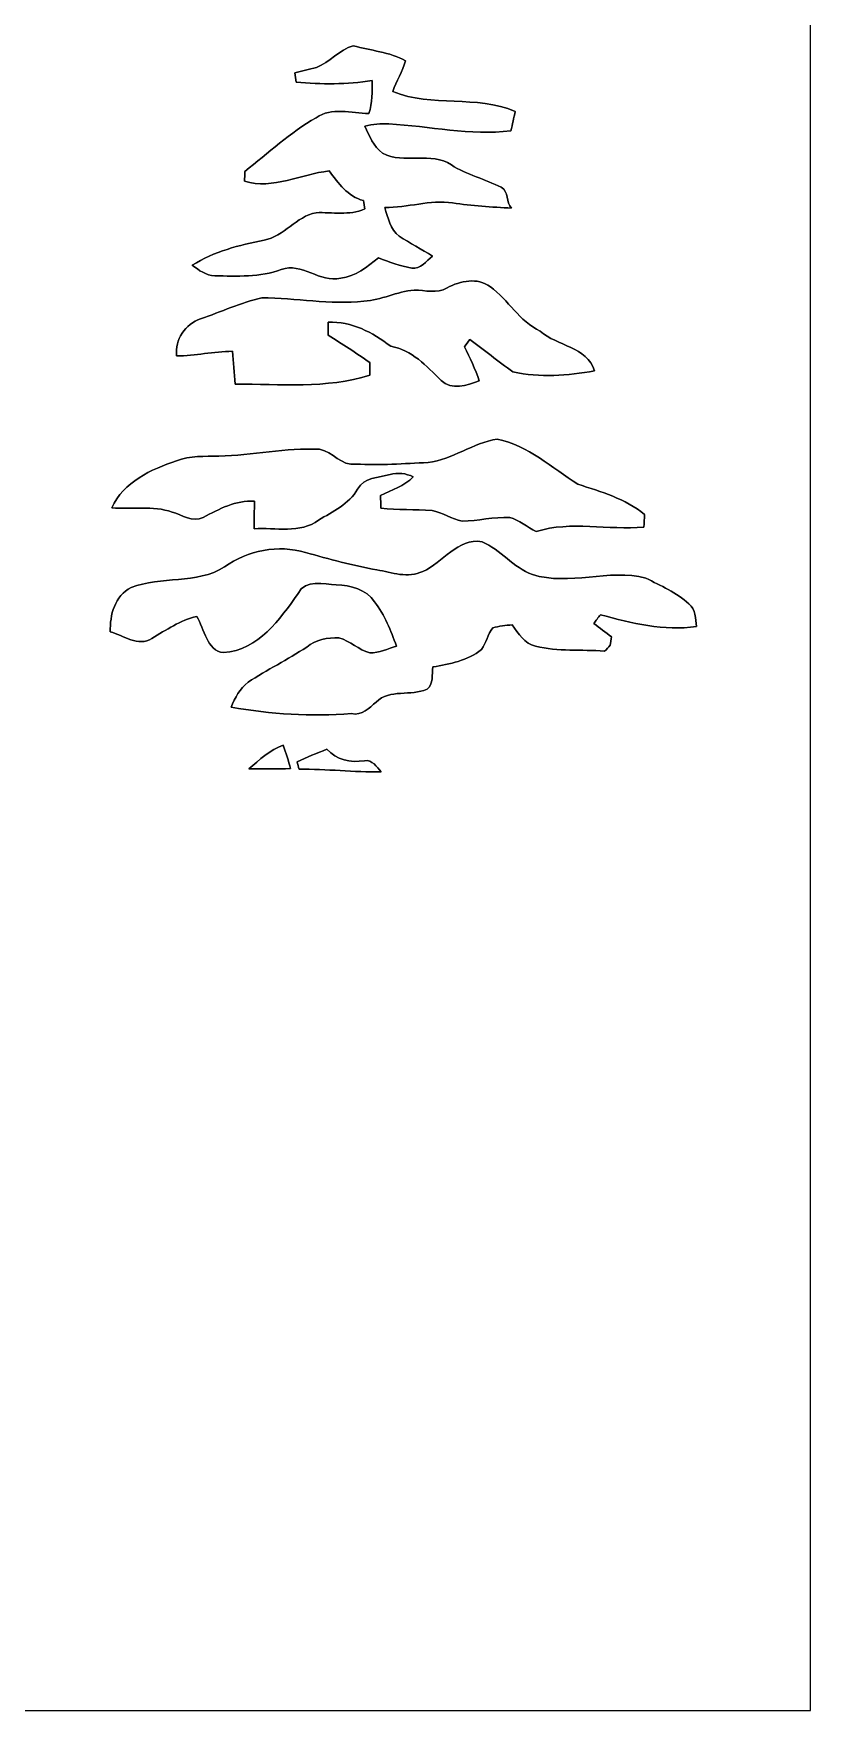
# Model space of a CAD drawing. Header units: centimetres. Extents: x -16.8 to 16.8, y -16.7 to 16.7.
# Drawn here: x 6.89 to 16.77, y -16.67 to 4.67 of the extents above; entities that cross this region are included whole.
import ezdxf

# ---------------------------------------------------------------- set-up
doc = ezdxf.new("R2010")
doc.units = ezdxf.units.CM
doc.header["$MEASUREMENT"] = 0
doc.layers.add('Layer 1', color=7, linetype='Continuous')

msp = doc.modelspace()

# ---------------------------------------------------------------- linework, layer by layer
at = {"layer": 'Layer 1', "color": 7}
for points, knots in [([(-16.77458, 16.66875), (-16.77458, 16.66875), (16.77458, 16.66875), (16.77458, 16.66875), (16.77458, 16.66875), (16.77458, 16.66875), (16.77458, -16.66875), (16.77458, -16.66875), (16.77458, -16.66875), (16.77458, -16.66875), (-16.77458, -16.66875), (-16.77458, -16.66875), (-16.77458, -16.66875), (-16.77458, -16.66875), (-16.77458, 16.66875), (-16.77458, 16.66875), (-16.77458, 16.66875), (-16.77458, 16.66875), (-16.77458, 16.66875), (-16.77458, 16.66875)], [0, 0, 0, 0, 0.16666667, 0.16666667, 0.16666667, 0.16666667, 0.33333333, 0.33333333, 0.33333333, 0.33333333, 0.5, 0.5, 0.5, 0.5, 0.66666667, 0.66666667, 0.66666667, 0.66666667, 1, 1, 1, 1]), ([(10.48808, 4.23439), (10.65812, 4.29824), (10.77877, 4.46087), (10.95481, 4.51132), (10.95481, 4.51132), (11.17529, 4.44817), (11.41942, 4.43442), (11.62262, 4.32047), (11.62262, 4.32047), (11.58205, 4.18465), (11.50796, 4.06188), (11.45963, 3.92889), (11.45963, 3.92889), (11.95881, 3.72145), (12.52537, 3.89114), (13.01785, 3.67489), (13.01785, 3.67489), (12.99951, 3.59339), (12.98152, 3.5119), (12.96352, 3.43006), (12.96352, 3.43006), (12.44282, 3.36515), (11.92883, 3.48791), (11.4113, 3.51719), (11.4113, 3.51719), (11.30794, 3.52531), (11.20528, 3.50979), (11.10439, 3.49003), (11.10439, 3.49003), (11.16224, 3.36656), (11.21304, 3.22615), (11.33052, 3.14537), (11.33052, 3.14537), (11.60074, 2.99614), (11.94788, 3.17324), (12.20541, 2.99473), (12.20541, 2.99473), (12.4019, 2.86914), (12.63332, 2.81552), (12.84041, 2.71039), (12.84041, 2.71039), (12.93707, 2.66171), (12.89897, 2.51284), (12.96952, 2.44616), (12.96952, 2.44616), (12.7187, 2.45921), (12.46964, 2.47509), (12.22163, 2.51107), (12.22163, 2.51107), (11.93094, 2.55376), (11.64766, 2.4511), (11.35768, 2.45251), (11.35768, 2.45251), (11.40107, 2.32551), (11.4233, 2.17205), (11.54183, 2.08986), (11.54183, 2.08986), (11.67871, 1.99849), (11.82582, 1.92158), (11.96587, 1.83444), (11.96587, 1.83444), (11.88755, 1.772), (11.81417, 1.66405), (11.70093, 1.68381), (11.70093, 1.68381), (11.55453, 1.70886), (11.41624, 1.76036), (11.27795, 1.81151), (11.27795, 1.81151), (11.13367, 1.70251), (10.98585, 1.57092), (10.79676, 1.5554), (10.79676, 1.5554), (10.53183, 1.48837), (10.29864, 1.76213), (10.04147, 1.66441), (10.04147, 1.66441), (9.7723, 1.56245), (9.47596, 1.58009), (9.19374, 1.58397), (9.19374, 1.58397), (9.08367, 1.58891), (8.99195, 1.65523), (8.90834, 1.72014), (8.90834, 1.72014), (9.18598, 1.89265), (9.50454, 1.97732), (9.8231, 2.03729), (9.8231, 2.03729), (10.07604, 2.08598), (10.23056, 2.34068), (10.48314, 2.38654), (10.48314, 2.38654), (10.68987, 2.39748), (10.90577, 2.34633), (11.10262, 2.43593), (11.10262, 2.43593), (11.09839, 2.46239), (11.08992, 2.51531), (11.08569, 2.54176), (11.08569, 2.54176), (10.88355, 2.59397), (10.76995, 2.76507), (10.6493, 2.91818), (10.6493, 2.91818), (10.29229, 2.87937), (9.93634, 2.67794), (9.57439, 2.78694), (9.57439, 2.78694), (9.57474, 2.81869), (9.57615, 2.88184), (9.57686, 2.91359), (9.57686, 2.91359), (9.87707, 3.14396), (10.15083, 3.40995), (10.4842, 3.59481), (10.4842, 3.59481), (10.67929, 3.73944), (10.9347, 3.64737), (11.15483, 3.6509), (11.15483, 3.6509), (11.20281, 3.78495), (11.19752, 3.92889), (11.19787, 4.06894), (11.19787, 4.06894), (10.8772, 4.01461), (10.55123, 4.02131), (10.22844, 4.04742), (10.22844, 4.04742), (10.22244, 4.08764), (10.2168, 4.1275), (10.21186, 4.16736), (10.21186, 4.16736), (10.30429, 4.18924), (10.3946, 4.20864), (10.48808, 4.23439)], [0, 0, 0, 0, 0.02857143, 0.02857143, 0.02857143, 0.02857143, 0.05714286, 0.05714286, 0.05714286, 0.05714286, 0.08571429, 0.08571429, 0.08571429, 0.08571429, 0.11428571, 0.11428571, 0.11428571, 0.11428571, 0.14285714, 0.14285714, 0.14285714, 0.14285714, 0.17142857, 0.17142857, 0.17142857, 0.17142857, 0.2, 0.2, 0.2, 0.2, 0.22857143, 0.22857143, 0.22857143, 0.22857143, 0.25714286, 0.25714286, 0.25714286, 0.25714286, 0.28571429, 0.28571429, 0.28571429, 0.28571429, 0.31428571, 0.31428571, 0.31428571, 0.31428571, 0.34285714, 0.34285714, 0.34285714, 0.34285714, 0.37142857, 0.37142857, 0.37142857, 0.37142857, 0.4, 0.4, 0.4, 0.4, 0.42857143, 0.42857143, 0.42857143, 0.42857143, 0.45714286, 0.45714286, 0.45714286, 0.45714286, 0.48571429, 0.48571429, 0.48571429, 0.48571429, 0.51428571, 0.51428571, 0.51428571, 0.51428571, 0.54285714, 0.54285714, 0.54285714, 0.54285714, 0.57142857, 0.57142857, 0.57142857, 0.57142857, 0.6, 0.6, 0.6, 0.6, 0.62857143, 0.62857143, 0.62857143, 0.62857143, 0.65714286, 0.65714286, 0.65714286, 0.65714286, 0.68571429, 0.68571429, 0.68571429, 0.68571429, 0.71428571, 0.71428571, 0.71428571, 0.71428571, 0.74285714, 0.74285714, 0.74285714, 0.74285714, 0.77142857, 0.77142857, 0.77142857, 0.77142857, 0.8, 0.8, 0.8, 0.8, 0.82857143, 0.82857143, 0.82857143, 0.82857143, 0.85714286, 0.85714286, 0.85714286, 0.85714286, 0.88571429, 0.88571429, 0.88571429, 0.88571429, 0.91428571, 0.91428571, 0.91428571, 0.91428571, 0.94285714, 0.94285714, 0.94285714, 0.94285714, 1, 1, 1, 1]), ([(12.15108, 1.43087), (12.319, 1.52083), (12.53702, 1.56774), (12.70106, 1.44533), (12.70106, 1.44533), (12.93248, 1.27847), (13.06654, 1.00365), (13.33641, 0.88089), (13.33641, 0.88089), (13.54843, 0.68686), (13.93119, 0.6858), (14.0275, 0.37571), (14.0275, 0.37571), (13.6839, 0.3108), (13.33182, 0.28963), (12.98716, 0.36195), (12.98716, 0.36195), (12.79984, 0.49389), (12.62556, 0.64347), (12.43859, 0.77505), (12.43859, 0.77505), (12.41601, 0.74436), (12.39379, 0.71332), (12.37227, 0.68192), (12.37227, 0.68192), (12.44388, 0.54151), (12.50738, 0.39723), (12.5603, 0.24871), (12.5603, 0.24871), (12.40614, 0.19191), (12.20717, 0.121), (12.07347, 0.25435), (12.07347, 0.25435), (11.88755, 0.43744), (11.70481, 0.63994), (11.43282, 0.68862), (11.43282, 0.68862), (11.2014, 0.86325), (10.93611, 1.0093), (10.63731, 0.99272), (10.63731, 0.99272), (10.63696, 0.93804), (10.63696, 0.88336), (10.63731, 0.82832), (10.63731, 0.82832), (10.81476, 0.71473), (10.99432, 0.60431), (11.16647, 0.48189), (11.16647, 0.48189), (11.16718, 0.42757), (11.16789, 0.37324), (11.1693, 0.31821), (11.1693, 0.31821), (10.61332, 0.14746), (10.02736, 0.20638), (9.45515, 0.20673), (9.45515, 0.20673), (9.4421, 0.34643), (9.42975, 0.48578), (9.41811, 0.62477), (9.41811, 0.62477), (9.18069, 0.62089), (8.94644, 0.56691), (8.70867, 0.56515), (8.70867, 0.56515), (8.68574, 0.77258), (8.81733, 0.97014), (9.01347, 1.03717), (9.01347, 1.03717), (9.27453, 1.1243), (9.52465, 1.2446), (9.79487, 1.30281), (9.79487, 1.30281), (10.22809, 1.30598), (10.65918, 1.2125), (11.09345, 1.26189), (11.09345, 1.26189), (11.31464, 1.27106), (11.51255, 1.38748), (11.73233, 1.40229), (11.73233, 1.40229), (11.87203, 1.403), (12.02196, 1.3522), (12.15108, 1.43087)], [0, 0, 0, 0, 0.04545455, 0.04545455, 0.04545455, 0.04545455, 0.09090909, 0.09090909, 0.09090909, 0.09090909, 0.13636364, 0.13636364, 0.13636364, 0.13636364, 0.18181818, 0.18181818, 0.18181818, 0.18181818, 0.22727273, 0.22727273, 0.22727273, 0.22727273, 0.27272727, 0.27272727, 0.27272727, 0.27272727, 0.31818182, 0.31818182, 0.31818182, 0.31818182, 0.36363636, 0.36363636, 0.36363636, 0.36363636, 0.40909091, 0.40909091, 0.40909091, 0.40909091, 0.45454545, 0.45454545, 0.45454545, 0.45454545, 0.5, 0.5, 0.5, 0.5, 0.54545455, 0.54545455, 0.54545455, 0.54545455, 0.59090909, 0.59090909, 0.59090909, 0.59090909, 0.63636364, 0.63636364, 0.63636364, 0.63636364, 0.68181818, 0.68181818, 0.68181818, 0.68181818, 0.72727273, 0.72727273, 0.72727273, 0.72727273, 0.77272727, 0.77272727, 0.77272727, 0.77272727, 0.81818182, 0.81818182, 0.81818182, 0.81818182, 0.86363636, 0.86363636, 0.86363636, 0.86363636, 0.90909091, 0.90909091, 0.90909091, 0.90909091, 1, 1, 1, 1]), ([(11.90801, -0.79093), (12.21987, -0.75565), (12.47951, -0.53763), (12.78855, -0.49424), (12.78855, -0.49424), (13.18225, -0.57291), (13.48493, -0.86007), (13.81548, -1.0668), (13.81548, -1.0668), (14.11111, -1.16311), (14.41838, -1.2506), (14.66391, -1.45239), (14.66391, -1.45239), (14.66074, -1.5053), (14.65827, -1.55857), (14.6558, -1.61184), (14.6558, -1.61184), (14.19895, -1.65523), (13.72976, -1.52964), (13.28349, -1.66899), (13.28349, -1.66899), (13.16955, -1.61043), (13.06936, -1.52682), (12.9473, -1.48872), (12.9473, -1.48872), (12.74339, -1.48343), (12.54478, -1.53176), (12.34264, -1.53846), (12.34264, -1.53846), (12.20858, -1.51095), (12.09322, -1.42734), (11.95917, -1.40229), (11.95917, -1.40229), (11.74186, -1.38324), (11.52313, -1.40123), (11.30653, -1.3716), (11.30653, -1.3716), (11.30582, -1.31798), (11.30547, -1.26436), (11.30547, -1.21109), (11.30547, -1.21109), (11.44587, -1.13806), (11.60815, -1.09291), (11.71892, -0.97402), (11.71892, -0.97402), (11.6272, -0.92745), (11.52349, -0.91687), (11.42471, -0.94298), (11.42471, -0.94298), (11.27901, -0.98213), (11.09239, -0.98037), (11.01231, -1.12889), (11.01231, -1.12889), (10.90366, -1.32151), (10.69481, -1.41252), (10.5156, -1.52506), (10.5156, -1.52506), (10.28312, -1.70074), (9.9628, -1.61396), (9.69469, -1.63442), (9.69469, -1.63442), (9.6961, -1.518), (9.69751, -1.40018), (9.70104, -1.28446), (9.70104, -1.28446), (9.46079, -1.26683), (9.2516, -1.38395), (9.04769, -1.49013), (9.04769, -1.49013), (8.90834, -1.55504), (8.78029, -1.45979), (8.65293, -1.42064), (8.65293, -1.42064), (8.40458, -1.33703), (8.14105, -1.38924), (7.88529, -1.36807), (7.88529, -1.36807), (8.03028, -1.03681), (8.38694, -0.87948), (8.70761, -0.76835), (8.70761, -0.76835), (8.87906, -0.70238), (9.06462, -0.71367), (9.24525, -0.70944), (9.24525, -0.70944), (9.67458, -0.70309), (10.09791, -0.59972), (10.52901, -0.62301), (10.52901, -0.62301), (10.69834, -0.65229), (10.80276, -0.83891), (10.9915, -0.81068), (10.9915, -0.81068), (11.297, -0.83044), (11.60251, -0.80469), (11.90801, -0.79093)], [0, 0, 0, 0, 0.04, 0.04, 0.04, 0.04, 0.08, 0.08, 0.08, 0.08, 0.12, 0.12, 0.12, 0.12, 0.16, 0.16, 0.16, 0.16, 0.2, 0.2, 0.2, 0.2, 0.24, 0.24, 0.24, 0.24, 0.28, 0.28, 0.28, 0.28, 0.32, 0.32, 0.32, 0.32, 0.36, 0.36, 0.36, 0.36, 0.4, 0.4, 0.4, 0.4, 0.44, 0.44, 0.44, 0.44, 0.48, 0.48, 0.48, 0.48, 0.52, 0.52, 0.52, 0.52, 0.56, 0.56, 0.56, 0.56, 0.6, 0.6, 0.6, 0.6, 0.64, 0.64, 0.64, 0.64, 0.68, 0.68, 0.68, 0.68, 0.72, 0.72, 0.72, 0.72, 0.76, 0.76, 0.76, 0.76, 0.8, 0.8, 0.8, 0.8, 0.84, 0.84, 0.84, 0.84, 0.88, 0.88, 0.88, 0.88, 0.92, 0.92, 0.92, 0.92, 1, 1, 1, 1]), ([(11.84099, -2.17664), (12.09992, -2.07081), (12.27949, -1.74378), (12.59628, -1.79987), (12.59628, -1.79987), (12.83053, -1.90077), (12.99386, -2.12549), (13.23552, -2.2158), (13.23552, -2.2158), (13.70894, -2.36573), (14.20319, -2.13748), (14.6812, -2.26131), (14.6812, -2.26131), (14.86711, -2.36044), (15.06996, -2.4444), (15.22765, -2.58868), (15.22765, -2.58868), (15.31408, -2.65889), (15.31091, -2.77813), (15.32431, -2.87902), (15.32431, -2.87902), (14.9098, -2.93511), (14.49881, -2.83563), (14.10194, -2.72768), (14.10194, -2.72768), (14.07372, -2.76401), (14.04585, -2.80106), (14.01868, -2.8381), (14.01868, -2.8381), (14.09206, -2.89666), (14.16756, -2.9531), (14.24234, -3.01061), (14.24234, -3.01061), (14.23882, -3.03671), (14.23141, -3.08928), (14.22788, -3.11538), (14.22788, -3.11538), (14.20319, -3.14043), (14.17884, -3.16583), (14.15486, -3.19158), (14.15486, -3.19158), (13.86311, -3.16618), (13.56254, -3.19828), (13.27644, -3.12879), (13.27644, -3.12879), (13.13497, -3.09668), (13.05807, -2.96651), (12.97975, -2.85785), (12.97975, -2.85785), (12.89544, -2.86209), (12.81254, -2.87373), (12.73175, -2.89243), (12.73175, -2.89243), (12.67001, -2.97744), (12.64991, -3.0861), (12.58676, -3.17041), (12.58676, -3.17041), (12.4146, -3.31435), (12.18318, -3.35315), (11.96975, -3.39266), (11.96975, -3.39266), (11.95246, -3.48544), (11.98316, -3.61209), (11.89567, -3.67524), (11.89567, -3.67524), (11.69106, -3.76767), (11.42012, -3.66959), (11.24726, -3.83822), (11.24726, -3.83822), (11.15801, -3.91407), (11.06981, -4.01814), (10.93294, -3.98427), (10.93294, -3.98427), (10.42247, -4.0259), (9.90565, -3.99274), (9.40188, -3.90454), (9.40188, -3.90454), (9.45444, -3.78813), (9.51054, -3.66395), (9.61778, -3.58775), (9.61778, -3.58775), (9.86049, -3.42759), (10.1219, -3.29918), (10.36426, -3.13866), (10.36426, -3.13866), (10.48032, -3.04729), (10.62919, -3.01237), (10.77524, -3.02366), (10.77524, -3.02366), (10.91741, -3.05894), (11.02607, -3.175), (11.16753, -3.21451), (11.16753, -3.21451), (11.28607, -3.21239), (11.39719, -3.16301), (11.50832, -3.12596), (11.50832, -3.12596), (11.43, -2.93194), (11.36156, -2.72874), (11.22715, -2.56505), (11.22715, -2.56505), (11.12414, -2.40242), (10.92094, -2.35162), (10.74138, -2.34703), (10.74138, -2.34703), (10.58616, -2.34315), (10.3445, -2.27048), (10.2556, -2.45674), (10.2556, -2.45674), (10.02065, -2.78871), (9.75219, -3.175), (9.30663, -3.21028), (9.30663, -3.21028), (9.08932, -3.18664), (9.06498, -2.90618), (8.96479, -2.7499), (8.96479, -2.7499), (8.75418, -2.79717), (8.57709, -2.92135), (8.3947, -3.02966), (8.3947, -3.02966), (8.22184, -3.14043), (8.0331, -2.98979), (7.86553, -2.9464), (7.86553, -2.9464), (7.85812, -2.73226), (7.92198, -2.48567), (8.12941, -2.38231), (8.12941, -2.38231), (8.51041, -2.23203), (8.96091, -2.34456), (9.31968, -2.12019), (9.31968, -2.12019), (9.6139, -1.90923), (10.00125, -1.83127), (10.35121, -1.93569), (10.35121, -1.93569), (10.65036, -2.02142), (10.95057, -2.10256), (11.25784, -2.15653), (11.25784, -2.15653), (11.44658, -2.18934), (11.65507, -2.26977), (11.84099, -2.17664)], [0, 0, 0, 0, 0.02702703, 0.02702703, 0.02702703, 0.02702703, 0.05405405, 0.05405405, 0.05405405, 0.05405405, 0.08108108, 0.08108108, 0.08108108, 0.08108108, 0.10810811, 0.10810811, 0.10810811, 0.10810811, 0.13513514, 0.13513514, 0.13513514, 0.13513514, 0.16216216, 0.16216216, 0.16216216, 0.16216216, 0.18918919, 0.18918919, 0.18918919, 0.18918919, 0.21621622, 0.21621622, 0.21621622, 0.21621622, 0.24324324, 0.24324324, 0.24324324, 0.24324324, 0.27027027, 0.27027027, 0.27027027, 0.27027027, 0.2972973, 0.2972973, 0.2972973, 0.2972973, 0.32432432, 0.32432432, 0.32432432, 0.32432432, 0.35135135, 0.35135135, 0.35135135, 0.35135135, 0.37837838, 0.37837838, 0.37837838, 0.37837838, 0.40540541, 0.40540541, 0.40540541, 0.40540541, 0.43243243, 0.43243243, 0.43243243, 0.43243243, 0.45945946, 0.45945946, 0.45945946, 0.45945946, 0.48648649, 0.48648649, 0.48648649, 0.48648649, 0.51351351, 0.51351351, 0.51351351, 0.51351351, 0.54054054, 0.54054054, 0.54054054, 0.54054054, 0.56756757, 0.56756757, 0.56756757, 0.56756757, 0.59459459, 0.59459459, 0.59459459, 0.59459459, 0.62162162, 0.62162162, 0.62162162, 0.62162162, 0.64864865, 0.64864865, 0.64864865, 0.64864865, 0.67567568, 0.67567568, 0.67567568, 0.67567568, 0.7027027, 0.7027027, 0.7027027, 0.7027027, 0.72972973, 0.72972973, 0.72972973, 0.72972973, 0.75675676, 0.75675676, 0.75675676, 0.75675676, 0.78378378, 0.78378378, 0.78378378, 0.78378378, 0.81081081, 0.81081081, 0.81081081, 0.81081081, 0.83783784, 0.83783784, 0.83783784, 0.83783784, 0.86486486, 0.86486486, 0.86486486, 0.86486486, 0.89189189, 0.89189189, 0.89189189, 0.89189189, 0.91891892, 0.91891892, 0.91891892, 0.91891892, 0.94594595, 0.94594595, 0.94594595, 0.94594595, 1, 1, 1, 1]), ([(9.62695, -4.68912), (9.76242, -4.57412), (9.89365, -4.44641), (10.06687, -4.38785), (10.06687, -4.38785), (10.10038, -4.48627), (10.13142, -4.58541), (10.15894, -4.68559), (10.15894, -4.68559), (9.98185, -4.69159), (9.80369, -4.68665), (9.62695, -4.68912)], [0, 0, 0, 0, 0.25, 0.25, 0.25, 0.25, 0.5, 0.5, 0.5, 0.5, 1, 1, 1, 1]), ([(10.24184, -4.59811), (10.36637, -4.5406), (10.49373, -4.4898), (10.62108, -4.439), (10.62108, -4.439), (10.74455, -4.57059), (10.92094, -4.61433), (11.09839, -4.58541), (11.09839, -4.58541), (11.19964, -4.56741), (11.25396, -4.66408), (11.31323, -4.72652), (11.31323, -4.72652), (10.96327, -4.73287), (10.61614, -4.68842), (10.26689, -4.693), (10.26689, -4.693), (10.26054, -4.66937), (10.24819, -4.62174), (10.24184, -4.59811)], [0, 0, 0, 0, 0.16666667, 0.16666667, 0.16666667, 0.16666667, 0.33333333, 0.33333333, 0.33333333, 0.33333333, 0.5, 0.5, 0.5, 0.5, 0.66666667, 0.66666667, 0.66666667, 0.66666667, 1, 1, 1, 1])]:
    msp.add_open_spline(points, degree=3, knots=knots, dxfattribs=at)
at = {"layer": 'Layer 1', "color": 251}
for points, knots in [([(10.48808, 4.23439), (10.3946, 4.20864), (10.30429, 4.18924), (10.21186, 4.16736), (10.21186, 4.16736), (10.2168, 4.1275), (10.22244, 4.08764), (10.22844, 4.04742), (10.22844, 4.04742), (10.55123, 4.02131), (10.8772, 4.01461), (11.19787, 4.06894), (11.19787, 4.06894), (11.19752, 3.92889), (11.20281, 3.78495), (11.15483, 3.6509), (11.15483, 3.6509), (10.9347, 3.64737), (10.67929, 3.73944), (10.4842, 3.59481), (10.4842, 3.59481), (10.15083, 3.40995), (9.87707, 3.14396), (9.57686, 2.91359), (9.57686, 2.91359), (9.57615, 2.88184), (9.57474, 2.81869), (9.57439, 2.78694), (9.57439, 2.78694), (9.93634, 2.67794), (10.29229, 2.87937), (10.6493, 2.91818), (10.6493, 2.91818), (10.76995, 2.76507), (10.88355, 2.59397), (11.08569, 2.54176), (11.08569, 2.54176), (11.08992, 2.51531), (11.09839, 2.46239), (11.10262, 2.43593), (11.10262, 2.43593), (10.90577, 2.34633), (10.68987, 2.39748), (10.48314, 2.38654), (10.48314, 2.38654), (10.23056, 2.34068), (10.07604, 2.08598), (9.8231, 2.03729), (9.8231, 2.03729), (9.50454, 1.97732), (9.18598, 1.89265), (8.90834, 1.72014), (8.90834, 1.72014), (8.99195, 1.65523), (9.08367, 1.58891), (9.19374, 1.58397), (9.19374, 1.58397), (9.47596, 1.58009), (9.7723, 1.56245), (10.04147, 1.66441), (10.04147, 1.66441), (10.29864, 1.76213), (10.53183, 1.48837), (10.79676, 1.5554), (10.79676, 1.5554), (10.98585, 1.57092), (11.13367, 1.70251), (11.27795, 1.81151), (11.27795, 1.81151), (11.41624, 1.76036), (11.55453, 1.70886), (11.70093, 1.68381), (11.70093, 1.68381), (11.81417, 1.66405), (11.88755, 1.772), (11.96587, 1.83444), (11.96587, 1.83444), (11.82582, 1.92158), (11.67871, 1.99849), (11.54183, 2.08986), (11.54183, 2.08986), (11.4233, 2.17205), (11.40107, 2.32551), (11.35768, 2.45251), (11.35768, 2.45251), (11.64766, 2.4511), (11.93094, 2.55376), (12.22163, 2.51107), (12.22163, 2.51107), (12.46964, 2.47509), (12.7187, 2.45921), (12.96952, 2.44616), (12.96952, 2.44616), (12.89897, 2.51284), (12.93707, 2.66171), (12.84041, 2.71039), (12.84041, 2.71039), (12.63332, 2.81552), (12.4019, 2.86914), (12.20541, 2.99473), (12.20541, 2.99473), (11.94788, 3.17324), (11.60074, 2.99614), (11.33052, 3.14537), (11.33052, 3.14537), (11.21304, 3.22615), (11.16224, 3.36656), (11.10439, 3.49003), (11.10439, 3.49003), (11.20528, 3.50979), (11.30794, 3.52531), (11.4113, 3.51719), (11.4113, 3.51719), (11.92883, 3.48791), (12.44282, 3.36515), (12.96352, 3.43006), (12.96352, 3.43006), (12.98152, 3.5119), (12.99951, 3.59339), (13.01785, 3.67489), (13.01785, 3.67489), (12.52537, 3.89114), (11.95881, 3.72145), (11.45963, 3.92889), (11.45963, 3.92889), (11.50796, 4.06188), (11.58205, 4.18465), (11.62262, 4.32047), (11.62262, 4.32047), (11.41942, 4.43442), (11.17529, 4.44817), (10.95481, 4.51132), (10.95481, 4.51132), (10.77877, 4.46087), (10.65812, 4.29824), (10.48808, 4.23439), (10.48808, 4.23439), (10.48808, 4.23439), (10.48808, 4.23439), (10.48808, 4.23439)], [0, 0, 0, 0, 0.02777778, 0.02777778, 0.02777778, 0.02777778, 0.05555556, 0.05555556, 0.05555556, 0.05555556, 0.08333333, 0.08333333, 0.08333333, 0.08333333, 0.11111111, 0.11111111, 0.11111111, 0.11111111, 0.13888889, 0.13888889, 0.13888889, 0.13888889, 0.16666667, 0.16666667, 0.16666667, 0.16666667, 0.19444444, 0.19444444, 0.19444444, 0.19444444, 0.22222222, 0.22222222, 0.22222222, 0.22222222, 0.25, 0.25, 0.25, 0.25, 0.27777778, 0.27777778, 0.27777778, 0.27777778, 0.30555556, 0.30555556, 0.30555556, 0.30555556, 0.33333333, 0.33333333, 0.33333333, 0.33333333, 0.36111111, 0.36111111, 0.36111111, 0.36111111, 0.38888889, 0.38888889, 0.38888889, 0.38888889, 0.41666667, 0.41666667, 0.41666667, 0.41666667, 0.44444444, 0.44444444, 0.44444444, 0.44444444, 0.47222222, 0.47222222, 0.47222222, 0.47222222, 0.5, 0.5, 0.5, 0.5, 0.52777778, 0.52777778, 0.52777778, 0.52777778, 0.55555556, 0.55555556, 0.55555556, 0.55555556, 0.58333333, 0.58333333, 0.58333333, 0.58333333, 0.61111111, 0.61111111, 0.61111111, 0.61111111, 0.63888889, 0.63888889, 0.63888889, 0.63888889, 0.66666667, 0.66666667, 0.66666667, 0.66666667, 0.69444444, 0.69444444, 0.69444444, 0.69444444, 0.72222222, 0.72222222, 0.72222222, 0.72222222, 0.75, 0.75, 0.75, 0.75, 0.77777778, 0.77777778, 0.77777778, 0.77777778, 0.80555556, 0.80555556, 0.80555556, 0.80555556, 0.83333333, 0.83333333, 0.83333333, 0.83333333, 0.86111111, 0.86111111, 0.86111111, 0.86111111, 0.88888889, 0.88888889, 0.88888889, 0.88888889, 0.91666667, 0.91666667, 0.91666667, 0.91666667, 0.94444444, 0.94444444, 0.94444444, 0.94444444, 1, 1, 1, 1]), ([(12.15108, 1.43087), (12.02196, 1.3522), (11.87203, 1.403), (11.73233, 1.40229), (11.73233, 1.40229), (11.51255, 1.38748), (11.31464, 1.27106), (11.09345, 1.26189), (11.09345, 1.26189), (10.65918, 1.2125), (10.22809, 1.30598), (9.79487, 1.30281), (9.79487, 1.30281), (9.52465, 1.2446), (9.27453, 1.1243), (9.01347, 1.03717), (9.01347, 1.03717), (8.81733, 0.97014), (8.68574, 0.77258), (8.70867, 0.56515), (8.70867, 0.56515), (8.94644, 0.56691), (9.18069, 0.62089), (9.41811, 0.62477), (9.41811, 0.62477), (9.42975, 0.48578), (9.4421, 0.34643), (9.45515, 0.20673), (9.45515, 0.20673), (10.02736, 0.20638), (10.61332, 0.14746), (11.1693, 0.31821), (11.1693, 0.31821), (11.16789, 0.37324), (11.16718, 0.42757), (11.16647, 0.48189), (11.16647, 0.48189), (10.99432, 0.60431), (10.81476, 0.71473), (10.63731, 0.82832), (10.63731, 0.82832), (10.63696, 0.88336), (10.63696, 0.93804), (10.63731, 0.99272), (10.63731, 0.99272), (10.93611, 1.0093), (11.2014, 0.86325), (11.43282, 0.68862), (11.43282, 0.68862), (11.70481, 0.63994), (11.88755, 0.43744), (12.07347, 0.25435), (12.07347, 0.25435), (12.20717, 0.121), (12.40614, 0.19191), (12.5603, 0.24871), (12.5603, 0.24871), (12.50738, 0.39723), (12.44388, 0.54151), (12.37227, 0.68192), (12.37227, 0.68192), (12.39379, 0.71332), (12.41601, 0.74436), (12.43859, 0.77505), (12.43859, 0.77505), (12.62556, 0.64347), (12.79984, 0.49389), (12.98716, 0.36195), (12.98716, 0.36195), (13.33182, 0.28963), (13.6839, 0.3108), (14.0275, 0.37571), (14.0275, 0.37571), (13.93119, 0.6858), (13.54843, 0.68686), (13.33641, 0.88089), (13.33641, 0.88089), (13.06654, 1.00365), (12.93248, 1.27847), (12.70106, 1.44533), (12.70106, 1.44533), (12.53702, 1.56774), (12.319, 1.52083), (12.15108, 1.43087), (12.15108, 1.43087), (12.15108, 1.43087), (12.15108, 1.43087), (12.15108, 1.43087)], [0, 0, 0, 0, 0.04347826, 0.04347826, 0.04347826, 0.04347826, 0.08695652, 0.08695652, 0.08695652, 0.08695652, 0.13043478, 0.13043478, 0.13043478, 0.13043478, 0.17391304, 0.17391304, 0.17391304, 0.17391304, 0.2173913, 0.2173913, 0.2173913, 0.2173913, 0.26086957, 0.26086957, 0.26086957, 0.26086957, 0.30434783, 0.30434783, 0.30434783, 0.30434783, 0.34782609, 0.34782609, 0.34782609, 0.34782609, 0.39130435, 0.39130435, 0.39130435, 0.39130435, 0.43478261, 0.43478261, 0.43478261, 0.43478261, 0.47826087, 0.47826087, 0.47826087, 0.47826087, 0.52173913, 0.52173913, 0.52173913, 0.52173913, 0.56521739, 0.56521739, 0.56521739, 0.56521739, 0.60869565, 0.60869565, 0.60869565, 0.60869565, 0.65217391, 0.65217391, 0.65217391, 0.65217391, 0.69565217, 0.69565217, 0.69565217, 0.69565217, 0.73913043, 0.73913043, 0.73913043, 0.73913043, 0.7826087, 0.7826087, 0.7826087, 0.7826087, 0.82608696, 0.82608696, 0.82608696, 0.82608696, 0.86956522, 0.86956522, 0.86956522, 0.86956522, 0.91304348, 0.91304348, 0.91304348, 0.91304348, 1, 1, 1, 1]), ([(11.90801, -0.79093), (11.60251, -0.80469), (11.297, -0.83044), (10.9915, -0.81068), (10.9915, -0.81068), (10.80276, -0.83891), (10.69834, -0.65229), (10.52901, -0.62301), (10.52901, -0.62301), (10.09791, -0.59972), (9.67458, -0.70309), (9.24525, -0.70944), (9.24525, -0.70944), (9.06462, -0.71367), (8.87906, -0.70238), (8.70761, -0.76835), (8.70761, -0.76835), (8.38694, -0.87948), (8.03028, -1.03681), (7.88529, -1.36807), (7.88529, -1.36807), (8.14105, -1.38924), (8.40458, -1.33703), (8.65293, -1.42064), (8.65293, -1.42064), (8.78029, -1.45979), (8.90834, -1.55504), (9.04769, -1.49013), (9.04769, -1.49013), (9.2516, -1.38395), (9.46079, -1.26683), (9.70104, -1.28446), (9.70104, -1.28446), (9.69751, -1.40018), (9.6961, -1.518), (9.69469, -1.63442), (9.69469, -1.63442), (9.9628, -1.61396), (10.28312, -1.70074), (10.5156, -1.52506), (10.5156, -1.52506), (10.69481, -1.41252), (10.90366, -1.32151), (11.01231, -1.12889), (11.01231, -1.12889), (11.09239, -0.98037), (11.27901, -0.98213), (11.42471, -0.94298), (11.42471, -0.94298), (11.52349, -0.91687), (11.6272, -0.92745), (11.71892, -0.97402), (11.71892, -0.97402), (11.60815, -1.09291), (11.44587, -1.13806), (11.30547, -1.21109), (11.30547, -1.21109), (11.30547, -1.26436), (11.30582, -1.31798), (11.30653, -1.3716), (11.30653, -1.3716), (11.52313, -1.40123), (11.74186, -1.38324), (11.95917, -1.40229), (11.95917, -1.40229), (12.09322, -1.42734), (12.20858, -1.51095), (12.34264, -1.53846), (12.34264, -1.53846), (12.54478, -1.53176), (12.74339, -1.48343), (12.9473, -1.48872), (12.9473, -1.48872), (13.06936, -1.52682), (13.16955, -1.61043), (13.28349, -1.66899), (13.28349, -1.66899), (13.72976, -1.52964), (14.19895, -1.65523), (14.6558, -1.61184), (14.6558, -1.61184), (14.65827, -1.55857), (14.66074, -1.5053), (14.66391, -1.45239), (14.66391, -1.45239), (14.41838, -1.2506), (14.11111, -1.16311), (13.81548, -1.0668), (13.81548, -1.0668), (13.48493, -0.86007), (13.18225, -0.57291), (12.78855, -0.49424), (12.78855, -0.49424), (12.47951, -0.53763), (12.21987, -0.75565), (11.90801, -0.79093), (11.90801, -0.79093), (11.90801, -0.79093), (11.90801, -0.79093), (11.90801, -0.79093)], [0, 0, 0, 0, 0.03846154, 0.03846154, 0.03846154, 0.03846154, 0.07692308, 0.07692308, 0.07692308, 0.07692308, 0.11538462, 0.11538462, 0.11538462, 0.11538462, 0.15384615, 0.15384615, 0.15384615, 0.15384615, 0.19230769, 0.19230769, 0.19230769, 0.19230769, 0.23076923, 0.23076923, 0.23076923, 0.23076923, 0.26923077, 0.26923077, 0.26923077, 0.26923077, 0.30769231, 0.30769231, 0.30769231, 0.30769231, 0.34615385, 0.34615385, 0.34615385, 0.34615385, 0.38461538, 0.38461538, 0.38461538, 0.38461538, 0.42307692, 0.42307692, 0.42307692, 0.42307692, 0.46153846, 0.46153846, 0.46153846, 0.46153846, 0.5, 0.5, 0.5, 0.5, 0.53846154, 0.53846154, 0.53846154, 0.53846154, 0.57692308, 0.57692308, 0.57692308, 0.57692308, 0.61538462, 0.61538462, 0.61538462, 0.61538462, 0.65384615, 0.65384615, 0.65384615, 0.65384615, 0.69230769, 0.69230769, 0.69230769, 0.69230769, 0.73076923, 0.73076923, 0.73076923, 0.73076923, 0.76923077, 0.76923077, 0.76923077, 0.76923077, 0.80769231, 0.80769231, 0.80769231, 0.80769231, 0.84615385, 0.84615385, 0.84615385, 0.84615385, 0.88461538, 0.88461538, 0.88461538, 0.88461538, 0.92307692, 0.92307692, 0.92307692, 0.92307692, 1, 1, 1, 1]), ([(11.84099, -2.17664), (11.65507, -2.26977), (11.44658, -2.18934), (11.25784, -2.15653), (11.25784, -2.15653), (10.95057, -2.10256), (10.65036, -2.02142), (10.35121, -1.93569), (10.35121, -1.93569), (10.00125, -1.83127), (9.6139, -1.90923), (9.31968, -2.12019), (9.31968, -2.12019), (8.96091, -2.34456), (8.51041, -2.23203), (8.12941, -2.38231), (8.12941, -2.38231), (7.92198, -2.48567), (7.85812, -2.73226), (7.86553, -2.9464), (7.86553, -2.9464), (8.0331, -2.98979), (8.22184, -3.14043), (8.3947, -3.02966), (8.3947, -3.02966), (8.57709, -2.92135), (8.75418, -2.79717), (8.96479, -2.7499), (8.96479, -2.7499), (9.06498, -2.90618), (9.08932, -3.18664), (9.30663, -3.21028), (9.30663, -3.21028), (9.75219, -3.175), (10.02065, -2.78871), (10.2556, -2.45674), (10.2556, -2.45674), (10.3445, -2.27048), (10.58616, -2.34315), (10.74138, -2.34703), (10.74138, -2.34703), (10.92094, -2.35162), (11.12414, -2.40242), (11.22715, -2.56505), (11.22715, -2.56505), (11.36156, -2.72874), (11.43, -2.93194), (11.50832, -3.12596), (11.50832, -3.12596), (11.39719, -3.16301), (11.28607, -3.21239), (11.16753, -3.21451), (11.16753, -3.21451), (11.02607, -3.175), (10.91741, -3.05894), (10.77524, -3.02366), (10.77524, -3.02366), (10.62919, -3.01237), (10.48032, -3.04729), (10.36426, -3.13866), (10.36426, -3.13866), (10.1219, -3.29918), (9.86049, -3.42759), (9.61778, -3.58775), (9.61778, -3.58775), (9.51054, -3.66395), (9.45444, -3.78813), (9.40188, -3.90454), (9.40188, -3.90454), (9.90565, -3.99274), (10.42247, -4.0259), (10.93294, -3.98427), (10.93294, -3.98427), (11.06981, -4.01814), (11.15801, -3.91407), (11.24726, -3.83822), (11.24726, -3.83822), (11.42012, -3.66959), (11.69106, -3.76767), (11.89567, -3.67524), (11.89567, -3.67524), (11.98316, -3.61209), (11.95246, -3.48544), (11.96975, -3.39266), (11.96975, -3.39266), (12.18318, -3.35315), (12.4146, -3.31435), (12.58676, -3.17041), (12.58676, -3.17041), (12.64991, -3.0861), (12.67001, -2.97744), (12.73175, -2.89243), (12.73175, -2.89243), (12.81254, -2.87373), (12.89544, -2.86209), (12.97975, -2.85785), (12.97975, -2.85785), (13.05807, -2.96651), (13.13497, -3.09668), (13.27644, -3.12879), (13.27644, -3.12879), (13.56254, -3.19828), (13.86311, -3.16618), (14.15486, -3.19158), (14.15486, -3.19158), (14.17884, -3.16583), (14.20319, -3.14043), (14.22788, -3.11538), (14.22788, -3.11538), (14.23141, -3.08928), (14.23882, -3.03671), (14.24234, -3.01061), (14.24234, -3.01061), (14.16756, -2.9531), (14.09206, -2.89666), (14.01868, -2.8381), (14.01868, -2.8381), (14.04585, -2.80106), (14.07372, -2.76401), (14.10194, -2.72768), (14.10194, -2.72768), (14.49881, -2.83563), (14.9098, -2.93511), (15.32431, -2.87902), (15.32431, -2.87902), (15.31091, -2.77813), (15.31408, -2.65889), (15.22765, -2.58868), (15.22765, -2.58868), (15.06996, -2.4444), (14.86711, -2.36044), (14.6812, -2.26131), (14.6812, -2.26131), (14.20319, -2.13748), (13.70894, -2.36573), (13.23552, -2.2158), (13.23552, -2.2158), (12.99386, -2.12549), (12.83053, -1.90077), (12.59628, -1.79987), (12.59628, -1.79987), (12.27949, -1.74378), (12.09992, -2.07081), (11.84099, -2.17664), (11.84099, -2.17664), (11.84099, -2.17664), (11.84099, -2.17664), (11.84099, -2.17664)], [0, 0, 0, 0, 0.02631579, 0.02631579, 0.02631579, 0.02631579, 0.05263158, 0.05263158, 0.05263158, 0.05263158, 0.07894737, 0.07894737, 0.07894737, 0.07894737, 0.10526316, 0.10526316, 0.10526316, 0.10526316, 0.13157895, 0.13157895, 0.13157895, 0.13157895, 0.15789474, 0.15789474, 0.15789474, 0.15789474, 0.18421053, 0.18421053, 0.18421053, 0.18421053, 0.21052632, 0.21052632, 0.21052632, 0.21052632, 0.23684211, 0.23684211, 0.23684211, 0.23684211, 0.26315789, 0.26315789, 0.26315789, 0.26315789, 0.28947368, 0.28947368, 0.28947368, 0.28947368, 0.31578947, 0.31578947, 0.31578947, 0.31578947, 0.34210526, 0.34210526, 0.34210526, 0.34210526, 0.36842105, 0.36842105, 0.36842105, 0.36842105, 0.39473684, 0.39473684, 0.39473684, 0.39473684, 0.42105263, 0.42105263, 0.42105263, 0.42105263, 0.44736842, 0.44736842, 0.44736842, 0.44736842, 0.47368421, 0.47368421, 0.47368421, 0.47368421, 0.5, 0.5, 0.5, 0.5, 0.52631579, 0.52631579, 0.52631579, 0.52631579, 0.55263158, 0.55263158, 0.55263158, 0.55263158, 0.57894737, 0.57894737, 0.57894737, 0.57894737, 0.60526316, 0.60526316, 0.60526316, 0.60526316, 0.63157895, 0.63157895, 0.63157895, 0.63157895, 0.65789474, 0.65789474, 0.65789474, 0.65789474, 0.68421053, 0.68421053, 0.68421053, 0.68421053, 0.71052632, 0.71052632, 0.71052632, 0.71052632, 0.73684211, 0.73684211, 0.73684211, 0.73684211, 0.76315789, 0.76315789, 0.76315789, 0.76315789, 0.78947368, 0.78947368, 0.78947368, 0.78947368, 0.81578947, 0.81578947, 0.81578947, 0.81578947, 0.84210526, 0.84210526, 0.84210526, 0.84210526, 0.86842105, 0.86842105, 0.86842105, 0.86842105, 0.89473684, 0.89473684, 0.89473684, 0.89473684, 0.92105263, 0.92105263, 0.92105263, 0.92105263, 0.94736842, 0.94736842, 0.94736842, 0.94736842, 1, 1, 1, 1]), ([(9.62695, -4.68912), (9.80369, -4.68665), (9.98185, -4.69159), (10.15894, -4.68559), (10.15894, -4.68559), (10.13142, -4.58541), (10.10038, -4.48627), (10.06687, -4.38785), (10.06687, -4.38785), (9.89365, -4.44641), (9.76242, -4.57412), (9.62695, -4.68912), (9.62695, -4.68912), (9.62695, -4.68912), (9.62695, -4.68912), (9.62695, -4.68912)], [0, 0, 0, 0, 0.2, 0.2, 0.2, 0.2, 0.4, 0.4, 0.4, 0.4, 0.6, 0.6, 0.6, 0.6, 1, 1, 1, 1]), ([(10.24184, -4.59811), (10.24819, -4.62174), (10.26054, -4.66937), (10.26689, -4.693), (10.26689, -4.693), (10.61614, -4.68842), (10.96327, -4.73287), (11.31323, -4.72652), (11.31323, -4.72652), (11.25396, -4.66408), (11.19964, -4.56741), (11.09839, -4.58541), (11.09839, -4.58541), (10.92094, -4.61433), (10.74455, -4.57059), (10.62108, -4.439), (10.62108, -4.439), (10.49373, -4.4898), (10.36637, -4.5406), (10.24184, -4.59811), (10.24184, -4.59811), (10.24184, -4.59811), (10.24184, -4.59811), (10.24184, -4.59811)], [0, 0, 0, 0, 0.14285714, 0.14285714, 0.14285714, 0.14285714, 0.28571429, 0.28571429, 0.28571429, 0.28571429, 0.42857143, 0.42857143, 0.42857143, 0.42857143, 0.57142857, 0.57142857, 0.57142857, 0.57142857, 0.71428571, 0.71428571, 0.71428571, 0.71428571, 1, 1, 1, 1])]:
    msp.add_open_spline(points, degree=3, knots=knots, dxfattribs=at)

doc.saveas('drawing.dxf')
